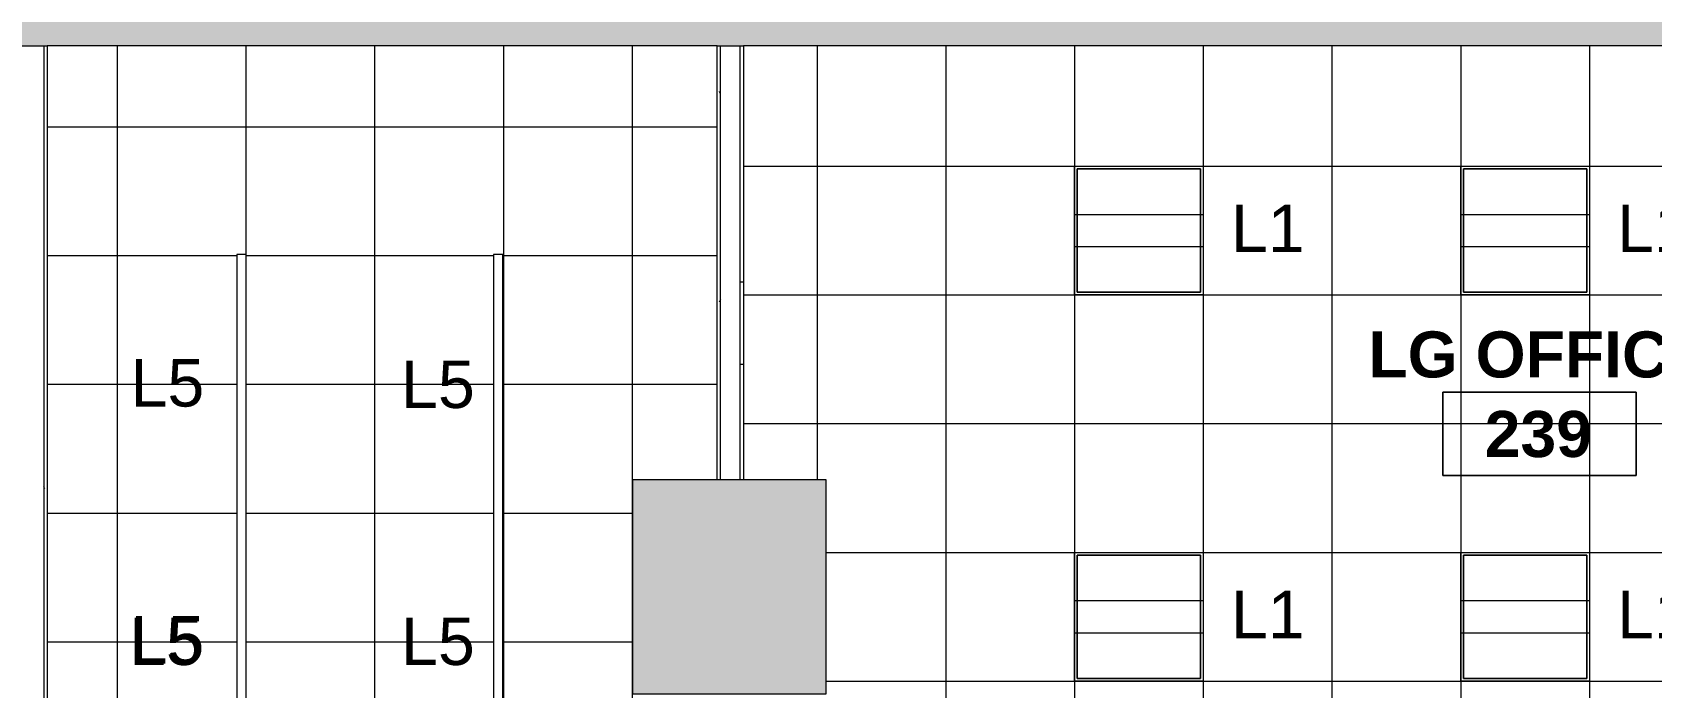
# Model space of a CAD drawing. Header units: inches. Extents: x 389 to 3083, y 11893 to 13691.
# Drawn here: x 1261.9 to 1563.7, y 12642.4 to 12764.6 of the extents above; entities that cross this region are included whole.
import ezdxf

# ---------------------------------------------------------------- set-up
doc = ezdxf.new("R2010")
doc.units = ezdxf.units.IN
doc.header["$MEASUREMENT"] = 0
for name, color, linetype, lineweight in [('X2$0$A-AREA-IDEN', 2, 'Continuous', 9), ('X2$0$A-CLNG', 13, 'Continuous', 13), ('X2$0$A-CLNG-PATT', 13, 'Continuous', 13), ('X2$0$A-WALL', 113, 'Continuous', 13), ('X2$0$A-WALL-PATT', 111, 'Continuous', 13), ('X2$0$E-LITE-EQPM', 33, 'Continuous', 9), ('X2$0$E-LITE-EQPM-IDEN', 33, 'Continuous', 9), ('X2$0$I-WALL', 2, 'Continuous', 9), ('X2$0$S-COLS', 52, 'Continuous', 13)]:
    doc.layers.add(name, color=color, linetype=linetype, lineweight=lineweight)
doc.styles.add('X2$0$Arial_3', font='arial.ttf', dxfattribs={"height": 8.85179640718562})
doc.styles.add('X2$0$Swis721 Lt BT_B', font='', dxfattribs={"height": 8.583975346687202})
doc.styles.get('X2$0$Swis721 Lt BT_B').set_extended_font_data('Swis721 Lt BT', bold=True)
pattern_1 = [(0, (-24941.60159030255, 0), (30.72, 7.68), [1.267, -21.773, 1.267, -21.773, -122.88]), (0, (-24941.60159030255, 0), (30.72, 7.68), [-46.08, 1.267, -44.813, 1.267, -21.773, -53.76]), (0, (-24941.60159030255, 0), (30.72, 7.68), [-115.2, 1.267, -14.093, 1.267, -37.133]), (120, (-24930.08159030255, 3.84), (-22.01107510106448, 22.76430040425796), [1.267, -21.773, 1.267, -21.773, -122.88]), (120, (-24930.08159030255, 3.84), (-22.01107510106448, 22.76430040425796), [-46.07999999999998, 1.267, -44.81299999999999, 1.267, -21.773, -53.75999999999998]), (120, (-24930.08159030255, 3.84), (-22.01107510106448, 22.76430040425796), [-115.2, 1.267, -14.093, 1.267, -37.13299999999999]), (240, (-24926.24159030255, 19.2), (-8.708924898935503, -30.44430040425795), [1.267, -21.773, 1.267, -21.773, -122.88]), (240, (-24926.24159030255, 19.2), (-8.708924898935503, -30.44430040425795), [-46.08, 1.267, -44.813, 1.267, -21.773, -53.76]), (240, (-24926.24159030255, 19.2), (-8.708924898935503, -30.44430040425795), [-115.2, 1.267, -14.093, 1.267, -37.133])]

# ---------------------------------------------------------------- blocks, each defined once
blk = doc.blocks.new('X2$0$L-Ceiling Light - Linear Box - 2_x2_-4960925-FIRST FLOOR')
at = {"layer": 'X2$0$E-LITE-EQPM'}
for p, q in [((-12, -11.99999999999904), (-12, 12.00000000000094)), ((-12, 12.00000000000094), (12, 12.00000000000094)), ((-12, -11.99999999999965), (-12, 12.00000000000037)), ((-12, 12.00000000000037), (11.99999999999999, 12.00000000000037)), ((-11.50000000000008, -11.49999999999979), (-11.50000000000008, 11.50000000000021)), ((-11.50000000000008, 11.50000000000021), (11.49999999999991, 11.50000000000021)), ((11.49999999999985, 11.50000000000037), (-11.50000000000013, 11.50000000000037)), ((-11.50000000000012, 11.50000000000037), (-11.50000000000013, -11.49999999999964)), ((11.49999999999991, 11.50000000000021), (11.49999999999991, -11.49999999999979)), ((11.49999999999985, -11.49999999999964), (11.49999999999985, 11.50000000000037)), ((12, 12.00000000000094), (12, -11.99999999999903)), ((11.99999999999999, 12.00000000000037), (11.99999999999999, -11.99999999999965)), ((-12.00000000000001, 3.00000000000094), (11.99999999999999, 3.00000000000094)), ((-12.00000000000001, -2.99999999999906), (11.99999999999999, -2.99999999999906)), ((12, -11.99999999999904), (-12, -11.99999999999904)), ((11.99999999999999, -11.99999999999965), (-12, -11.99999999999965)), ((11.49999999999991, -11.49999999999979), (-11.50000000000008, -11.49999999999979)), ((-11.50000000000013, -11.49999999999964), (11.49999999999985, -11.49999999999964))]:
    blk.add_line(p, q, dxfattribs=at)
blk = doc.blocks.new('X2$0$Concrete-Rectangular-Column - 36_ X 40_-5107973-FIRST FLOOR')
at = {"layer": 'X2$0$S-COLS'}
blk.add_hatch(color=256, dxfattribs=at).paths.add_polyline_path([(-17.99999999997715, -19.9999999999859), (18.00000000002575, -19.9999999999859), (18.00000000002575, 20.00000000001216), (-17.99999999997715, 20.00000000001216), (-17.99999999997715, -19.86601446089571)], flags=0)
for p, q in [((-18, 20), (17.99999999999999, 20)), ((-18, -19.99999999999999), (-18, 20)), ((17.99999999999999, 20), (17.99999999999999, -19.99999999999999)), ((17.99999999999999, -19.99999999999999), (-18, -19.99999999999999))]:
    blk.add_line(p, q, dxfattribs=at)
blk = doc.blocks.new('X2$0$Room Tag - Room Name and Number-3379422-FIRST FLOOR')
at = {"layer": 'X2$0$A-AREA-IDEN'}
for p, q in [((-0.1880646717928032, -0.1635729993857746), (-0.1880646717928032, -0.001823739990654245)), ((-0.1880646717928032, -0.001823739990654244), (0.1869353282071967, -0.001823739990654244)), ((0.1869353282071967, -0.001823739990655456), (-0.1880646717928029, -0.001823739990654244)), ((-0.1880646717928029, -0.001823739990654251), (-0.1880646717928032, -0.1635729993857734)), ((0.1869353282071967, -0.001823739990654244), (0.1869353282071967, -0.1635729993857746)), ((0.1869353282071964, -0.1635729993857746), (0.1869353282071967, -0.001823739990655458)), ((0.1869353282071967, -0.1635729993857746), (-0.1880646717928032, -0.1635729993857746)), ((-0.1880646717928032, -0.1635729993857734), (0.1869353282071964, -0.1635729993857746))]:
    blk.add_line(p, q, dxfattribs=at)

msp = doc.modelspace()

# ---------------------------------------------------------------- hatches: boundary and pattern name
at = {"layer": 'X2$0$A-WALL-PATT'}
for points in [[(1560.466389010773, 12762.10838648462), (1570.466389010777, 12762.10838648462), (1570.466389010777, 12990.10838648461), (1560.466389010773, 12990.10838648461), (1560.466389010773, 12766.96686097947)], [(1390.166139010784, 12762.10838648462), (1560.466389010773, 12762.10838648462), (1560.466389010773, 12767.10838648462), (1173.751967700729, 12767.10838648462), (1173.751967700729, 12762.10838648462), (1389.541139010777, 12762.10838648462)]]:
    msp.add_hatch(color=256, dxfattribs=at).paths.add_polyline_path(points, flags=0)
h = msp.add_hatch(dxfattribs=at)
h.set_pattern_fill('FP2_1', color=256, style=0, pattern_type=2)
h.set_pattern_definition(pattern_1)
h.paths.add_polyline_path([(1263.978639010784, 12567.67369160793), (1264.603639010784, 12567.76235290398), (1264.603639010784, 12762.10838648462), (1263.978639010784, 12762.10838648462), (1263.978639010784, 12567.68431019053)], flags=0)
h = msp.add_hatch(dxfattribs=at)
h.set_pattern_fill('FP2_1', color=256, style=0, pattern_type=2)
h.set_pattern_definition(pattern_1)
h.paths.add_polyline_path([(1389.541139010777, 12681.23013648421), (1390.166139010784, 12681.23013648421), (1390.166139010784, 12762.10838648462), (1389.541139010777, 12762.10838648462), (1389.541139010777, 12723.2059254906)], flags=0)
h = msp.add_hatch(dxfattribs=at)
h.set_pattern_fill('FP2_1', color=256, style=0, pattern_type=2)
h.set_pattern_definition(pattern_1)
h.paths.add_polyline_path([(1394.416139010777, 12681.23013648421), (1394.416139010777, 12762.10838648462), (1393.791139010773, 12762.07828141793), (1393.791139010773, 12681.23013648421)], flags=0)

# ---------------------------------------------------------------- linework, layer by layer
at = {"layer": 'X2$0$A-CLNG'}
for p, q in [((1301.730552651643, 12723.20592549059), (1299.980552651643, 12723.20592549059)), ((1299.980552651643, 12723.20592549059), (1299.980552651643, 12627.12092551111)), ((1301.730552651643, 12627.12092551111), (1301.730552651643, 12723.20592549059)), ((1347.807597351668, 12723.20592549059), (1347.807597351668, 12627.12092551111)), ((1349.557597351672, 12723.20592549059), (1347.807597351668, 12723.20592549059)), ((1349.557597351672, 12627.12092551111), (1349.557597351672, 12723.20592549059))]:
    msp.add_line(p, q, dxfattribs=at)
at = {"layer": 'X2$0$A-CLNG-PATT'}
for p, q in [((1277.730409697451, 12569.62449130714), (1277.730409697451, 12762.10838648462)), ((1301.730409697451, 12723.2059254906), (1301.730409697451, 12762.10838648462)), ((1325.730409697451, 12576.43367884345), (1325.730409697451, 12762.10838648462)), ((1349.730409697451, 12579.8382726116), (1349.730409697451, 12762.10838648462)), ((1373.730409697451, 12583.24286637975), (1373.730409697451, 12762.10838648462)), ((1408.125409697452, 12762.10838648462), (1408.125409697452, 12681.23013648421)), ((1432.125409697452, 12762.10838648462), (1432.125409697452, 12591.52666859184)), ((1456.125409697452, 12762.10838648462), (1456.125409697452, 12594.93126235999)), ((1480.125409697452, 12762.10838648462), (1480.125409697452, 12598.33585612813)), ((1504.125409697452, 12762.10838648462), (1504.125409697452, 12601.74044989628)), ((1528.125409697452, 12762.10838648462), (1528.125409697452, 12605.14504366442)), ((1552.125409697452, 12762.10838648462), (1552.125409697452, 12608.54963743257)), ((1264.603639010784, 12747.001), (1389.541139010777, 12747.001)), ((1394.416139010777, 12739.661), (1674.715526006754, 12739.661)), ((1264.603639010784, 12723.001), (1299.980552651668, 12723.001)), ((1301.730552651665, 12723.001), (1347.80759735169, 12723.001)), ((1349.557597351693, 12723.001), (1389.541139010777, 12723.001)), ((1394.416139010777, 12715.661), (1679.217173028628, 12715.661)), ((1264.603639010784, 12699.001), (1299.980552651668, 12699.001)), ((1301.730552651665, 12699.001), (1347.80759735169, 12699.001)), ((1349.557597351693, 12699.001), (1389.541139010777, 12699.001)), ((1394.416139010777, 12691.661), (1683.718820050503, 12691.661)), ((1264.603639010784, 12675.001), (1299.980552651668, 12675.001)), ((1301.730552651665, 12675.001), (1347.80759735169, 12675.001)), ((1349.557597351693, 12675.001), (1373.769217700748, 12675.001)), ((1409.769217700756, 12667.661), (1688.220467072377, 12667.661)), ((1264.603639010784, 12651.001), (1299.980552651668, 12651.001)), ((1301.730552651665, 12651.001), (1347.80759735169, 12651.001)), ((1349.557597351693, 12651.001), (1373.769217700748, 12651.001)), ((1409.769217700756, 12643.661), (1665.625014010766, 12643.661))]:
    msp.add_line(p, q, dxfattribs=at)
at = {"layer": 'X2$0$A-WALL'}
for p, q in [((1259.728639010758, 12762.10838648461), (1264.603639010758, 12762.10838648461)), ((1263.978639010755, 12762.10838648461), (1263.978639010755, 12567.04243427103)), ((1389.541139010755, 12762.10838648461), (1394.416139010755, 12762.10838648461)), ((1390.166139010755, 12681.2301364842), (1390.166139010755, 12762.10838648461)), ((1393.791139010751, 12681.2301364842), (1393.791139010751, 12762.10838648461)), ((1670.505100568505, 12762.1083864846), (1560.466389010751, 12762.1083864846))]:
    msp.add_line(p, q, dxfattribs=at)
at = {"layer": 'X2$0$I-WALL'}
for p, q in [((1389.541139010755, 12762.10838648461), (1264.603639010758, 12762.10838648461)), ((1264.603639010758, 12762.10838648461), (1264.603639010758, 12567.762352904)), ((1389.541139010755, 12681.2301364842), (1389.541139010755, 12762.10838648461)), ((1560.466389010751, 12762.10838648461), (1394.416139010755, 12762.10838648461)), ((1394.416139010755, 12762.10838648461), (1394.416139010755, 12681.2301364842))]:
    msp.add_line(p, q, dxfattribs=at)

# ---------------------------------------------------------------- block references
at = {"layer": 'X2$0$A-AREA-IDEN', "xscale": 95.99999999999994, "yscale": 95.99999999999994, "zscale": 95.99999999999994}
msp.add_blockref('X2$0$Room Tag - Room Name and Number-3379422-FIRST FLOOR', (1542.868303231189, 12697.71553001065), dxfattribs=at)
at = {"layer": 'X2$0$E-LITE-EQPM'}
for p in [(1468.125014010726, 12727.66051148419), (1540.125014010715, 12727.66051148418), (1468.125014010722, 12655.66051148419), (1540.125014010711, 12655.66051148418)]:
    msp.add_blockref('X2$0$L-Ceiling Light - Linear Box - 2_x2_-4960925-FIRST FLOOR', p, dxfattribs=at)
at = {"layer": 'X2$0$S-COLS'}
msp.add_blockref('X2$0$Concrete-Rectangular-Column - 36_ X 40_-5107973-FIRST FLOOR', (1391.769217700727, 12661.2301364842), dxfattribs=at)

# ---------------------------------------------------------------- texts
at = {"layer": 'X2$0$A-AREA-IDEN', "char_height": 8.583975346687202, "attachment_point": 2, "line_spacing_factor": 0.9985383491037771, "style": 'X2$0$Swis721 Lt BT_B'}
for s, insert, width in [('LG OFFICE', (1542.879010897541, 12708.8537592075), 71.81999999999992), ('239', (1542.592979308705, 12694.02695972013), 23.00399999999998)]:
    msp.add_mtext(s, dxfattribs=dict(at, insert=insert, width=width))
at = {"layer": 'X2$0$E-LITE-EQPM-IDEN', "char_height": 8.85179640718562, "width": 16.41599999999998, "attachment_point": 2, "line_spacing_factor": 0.9385317878468563, "style": 'X2$0$Arial_3'}
for s, insert in [('L1', (1492.15720369303, 12732.5107618441)), ('L1', (1564.157203693019, 12732.51076184409)), ('L5', (1287.03077168607, 12703.70105089153)), ('L5', (1337.46301515021, 12703.43092591205)), ('L1', (1492.157203693027, 12660.5107618441)), ('L1', (1564.157203693016, 12660.51076184409)), ('L5', (1286.762003519965, 12655.51592589153)), ('L5', (1286.762003519965, 12655.51592589153)), ('L5', (1287.03077168607, 12655.78605087102)), ('L5', (1337.46301515021, 12655.51592589153))]:
    msp.add_mtext(s, dxfattribs=dict(at, insert=insert))

doc.saveas('drawing.dxf')
